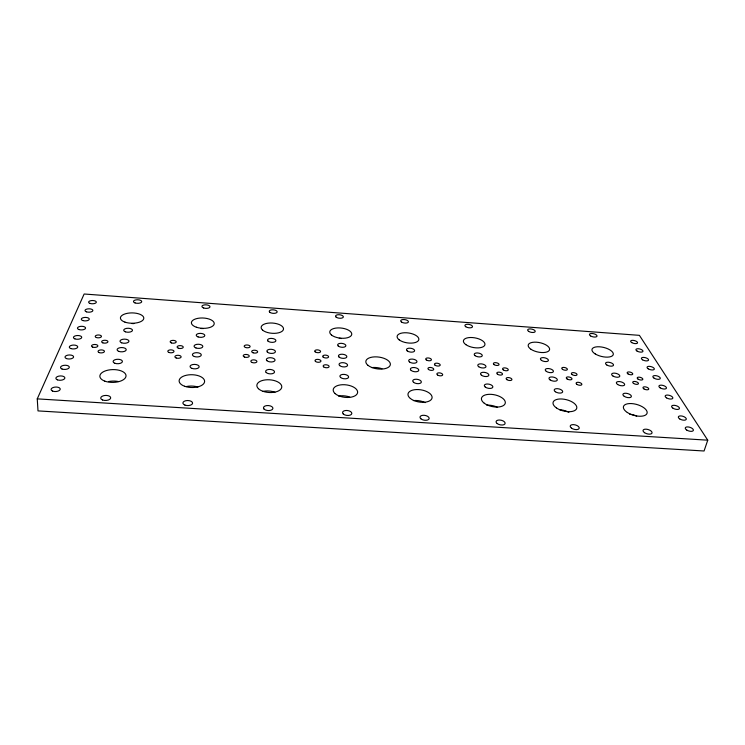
<?xml version="1.0" encoding="UTF-8"?>
<svg xmlns="http://www.w3.org/2000/svg" width="745" height="745" viewBox="0 0 745 745"><rect width="100%" height="100%" fill="white"/><g stroke="black" fill="none" stroke-linecap="round" stroke-linejoin="round"><path stroke-width="1.12" d="M707.75 440.183L704.062 450.995L38.004 410.905L37.25 398.873L84.138 294.005L639.406 335.343L707.75 440.183L37.25 398.873M371.727 367.592A12.293 6.035 7.7 0 1 381.962 368.719M108.621 381.542A13.019 6.491 -1.3 0 1 118.474 381.533M186.362 386.534A12.665 6.482 1.2 0 1 197.947 387.028M262.668 391.432A12.395 6.435 3.9 0 1 274.924 392.224M338.556 396.061A12.218 6.351 6.7 0 1 349.703 397.02M413.373 400.587A12.116 6.239 9.4 0 1 425.19 402.626M486.727 405.131A12.078 6.081 11.8 0 1 497.362 407.254M559.467 409.675A12.116 5.904 14 0 1 568.863 412.302M629.655 414.211A12.19 5.718 15.9 0 1 636.677 416.045M131.893 323.544A11.631 5.252 0.3 0 1 133.876 323.6M201.103 328.517A11.361 5.243 2.3 0 1 203.441 328.564M339.226 338.258A10.998 5.15 6.4 0 1 341.471 338.528M368.002 365.348A12.367 5.951 7.7 0 0 389.197 366.689A12.367 5.951 7.7 0 0 377.1 356.902A12.367 5.951 7.7 0 0 368.002 365.348M96.338 337.522A3.129 1.425 -0.7 0 0 101.422 336.619A3.129 1.425 -0.7 0 0 97.26 335.082A3.129 1.425 -0.7 0 0 96.338 337.522M102.81 342.84A3.148 1.443 -0.6 0 0 107.913 341.918A3.148 1.443 -0.6 0 0 103.704 340.363A3.148 1.443 -0.6 0 0 102.81 342.84M92.631 347.096A3.185 1.471 -1 0 0 97.819 346.155A3.185 1.471 -1 0 0 93.591 344.572A3.185 1.471 -1 0 0 92.631 347.096M99.197 352.59A3.213 1.499 -0.9 0 0 104.402 351.621A3.213 1.499 -0.9 0 0 100.119 350.02A3.213 1.499 -0.9 0 0 99.197 352.59M171.378 342.896A3.045 1.425 1.3 0 0 176.202 341.992A3.045 1.425 1.3 0 0 171.946 340.465A3.045 1.425 1.3 0 0 171.378 342.896M178.39 348.213A3.064 1.443 1.4 0 0 183.233 347.282A3.064 1.443 1.4 0 0 178.93 345.727A3.064 1.443 1.4 0 0 178.39 348.213M169.059 352.487A3.101 1.471 1.1 0 0 173.985 351.538A3.101 1.471 1.1 0 0 169.646 349.964A3.101 1.471 1.1 0 0 169.059 352.487M176.183 357.982A3.12 1.499 1.2 0 0 181.119 357.004A3.12 1.499 1.2 0 0 176.742 355.402A3.12 1.499 1.2 0 0 176.183 357.982M245.561 347.496A2.98 1.406 3.5 0 0 250.124 346.583A2.98 1.406 3.5 0 0 245.785 345.065A2.98 1.406 3.5 0 0 245.561 347.496M253.086 352.795A2.999 1.434 3.7 0 0 257.668 351.863A2.999 1.434 3.7 0 0 253.281 350.318A2.999 1.434 3.7 0 0 253.086 352.795M244.602 357.079A3.027 1.462 3.4 0 0 249.249 356.119A3.027 1.462 3.4 0 0 244.835 354.555A3.027 1.462 3.4 0 0 244.602 357.079M252.257 362.545A3.054 1.49 3.6 0 0 256.923 361.567A3.054 1.49 3.6 0 0 252.453 359.975A3.054 1.49 3.6 0 0 252.257 362.545M315.154 351.817A2.933 1.397 5.7 0 0 320.21 352.162A2.933 1.397 5.7 0 0 317.603 349.88A2.933 1.397 5.7 0 0 315.154 351.817M323.153 357.097A2.952 1.415 6 0 0 328.247 357.442A2.952 1.415 6 0 0 325.584 355.123A2.952 1.415 6 0 0 323.153 357.097M315.442 361.381A2.98 1.443 5.7 0 0 320.583 361.725A2.98 1.443 5.7 0 0 317.929 359.369A2.98 1.443 5.7 0 0 315.442 361.381M323.591 366.829A3.008 1.471 6 0 0 328.769 367.173A3.008 1.471 6 0 0 326.059 364.78A3.008 1.471 6 0 0 323.591 366.829M426.28 359.9A2.887 1.36 9.2 0 0 431.206 360.235A2.887 1.36 9.2 0 0 428.235 357.954A2.887 1.36 9.2 0 0 426.28 359.9M435.043 365.171A2.915 1.378 9.6 0 0 439.997 365.506A2.915 1.378 9.6 0 0 436.97 363.188A2.915 1.378 9.6 0 0 435.043 365.171M428.515 369.473A2.943 1.406 9.4 0 0 433.515 369.818A2.943 1.406 9.4 0 0 430.489 367.462A2.943 1.406 9.4 0 0 428.515 369.473M437.445 374.921A2.971 1.434 9.7 0 0 442.483 375.257A2.971 1.434 9.7 0 0 439.392 372.863A2.971 1.434 9.7 0 0 437.445 374.921M494.056 364.603A2.887 1.332 11.3 0 0 498.889 364.938A2.887 1.332 11.3 0 0 495.704 362.657A2.887 1.332 11.3 0 0 494.056 364.603M503.257 369.874A2.905 1.35 11.6 0 0 508.127 370.2A2.905 1.35 11.6 0 0 504.886 367.881A2.905 1.35 11.6 0 0 503.257 369.874M497.446 374.186A2.933 1.378 11.5 0 0 502.363 374.512A2.933 1.378 11.5 0 0 499.113 372.165A2.933 1.378 11.5 0 0 497.446 374.186M506.833 379.615A2.961 1.397 11.8 0 0 511.787 379.941A2.961 1.397 11.8 0 0 508.472 377.557A2.961 1.397 11.8 0 0 506.833 379.615M562.531 369.362A2.887 1.294 13.1 0 0 567.28 369.688A2.887 1.294 13.1 0 0 563.89 367.406A2.887 1.294 13.1 0 0 562.531 369.362M572.169 374.614A2.915 1.313 13.4 0 0 576.956 374.94A2.915 1.313 13.4 0 0 573.501 372.63A2.915 1.313 13.4 0 0 572.169 374.614M567.066 378.935A2.943 1.341 13.4 0 0 571.899 379.261A2.943 1.341 13.4 0 0 568.426 376.914A2.943 1.341 13.4 0 0 567.066 378.935M576.909 384.355A2.971 1.36 13.8 0 0 581.78 384.681A2.971 1.36 13.8 0 0 578.241 382.297A2.971 1.36 13.8 0 0 576.909 384.355M628.035 373.906A2.905 1.257 14.7 0 0 632.71 374.223A2.905 1.257 14.7 0 0 629.115 371.951A2.905 1.257 14.7 0 0 628.035 373.906M638.093 379.149A2.933 1.276 15 0 0 642.795 379.475A2.933 1.276 15 0 0 639.136 377.166A2.933 1.276 15 0 0 638.093 379.149M633.65 383.479A2.961 1.294 15 0 0 638.4 383.796A2.961 1.294 15 0 0 634.731 381.449A2.961 1.294 15 0 0 633.65 383.479M643.922 388.89A2.989 1.313 15.3 0 0 648.709 389.207A2.989 1.313 15.3 0 0 644.965 386.823A2.989 1.313 15.3 0 0 643.922 388.89M686.713 430.042A4.247 1.928 17.3 0 0 693.362 430.452A4.247 1.928 17.3 0 0 687.905 426.913A4.247 1.928 17.3 0 0 686.713 430.042M679.719 418.923A4.153 1.872 16.8 0 0 686.257 419.333A4.153 1.872 16.8 0 0 680.939 415.915A4.153 1.872 16.8 0 0 679.719 418.923M672.977 408.204A4.07 1.807 16.4 0 0 679.412 408.614A4.07 1.807 16.4 0 0 674.216 405.308A4.07 1.807 16.4 0 0 672.977 408.204M666.477 397.849A3.995 1.751 16 0 0 672.8 398.258A3.995 1.751 16 0 0 667.725 395.064A3.995 1.751 16 0 0 666.477 397.849M660.191 387.856A3.911 1.695 15.6 0 0 666.412 388.266A3.911 1.695 15.6 0 0 661.448 385.165A3.911 1.695 15.6 0 0 660.191 387.856M654.119 378.19A3.837 1.639 15.3 0 0 660.238 378.609A3.837 1.639 15.3 0 0 655.395 375.601A3.837 1.639 15.3 0 0 654.119 378.19M648.252 368.849A3.772 1.592 15 0 0 654.278 369.269A3.772 1.592 15 0 0 649.528 366.354A3.772 1.592 15 0 0 648.252 368.849M642.572 359.816A3.697 1.546 14.6 0 0 648.504 360.226A3.697 1.546 14.6 0 0 643.857 357.404A3.697 1.546 14.6 0 0 642.572 359.816M637.068 351.072A3.632 1.499 14.3 0 0 642.907 351.482A3.632 1.499 14.3 0 0 638.372 348.744A3.632 1.499 14.3 0 0 637.068 351.072M631.751 342.598A3.576 1.453 14.1 0 0 637.496 343.007A3.576 1.453 14.1 0 0 633.054 340.344A3.576 1.453 14.1 0 0 631.751 342.598M52.588 391.097A4.6 2.254 -3.1 0 0 60.149 389.57A4.6 2.254 -3.1 0 0 54.199 387.214A4.6 2.254 -3.1 0 0 52.588 391.097M57.393 379.838A4.507 2.17 -2.7 0 0 64.787 378.376A4.507 2.17 -2.7 0 0 58.948 376.095A4.507 2.17 -2.7 0 0 57.393 379.838M62.012 369.008A4.414 2.095 -2.3 0 0 69.248 367.62A4.414 2.095 -2.3 0 0 63.511 365.404A4.414 2.095 -2.3 0 0 62.012 369.008M66.463 358.578A4.321 2.021 -1.9 0 0 73.541 357.265A4.321 2.021 -1.9 0 0 67.897 355.114A4.321 2.021 -1.9 0 0 66.463 358.578M70.747 348.539A4.237 1.946 -1.6 0 0 77.676 347.282A4.237 1.946 -1.6 0 0 72.135 345.196A4.237 1.946 -1.6 0 0 70.747 348.539M74.873 338.863A4.153 1.881 -1.3 0 0 81.671 337.662A4.153 1.881 -1.3 0 0 76.214 335.641A4.153 1.881 -1.3 0 0 74.873 338.863M78.858 329.523A4.079 1.816 -1 0 0 85.517 328.387A4.079 1.816 -1 0 0 80.143 326.422A4.079 1.816 -1 0 0 78.858 329.523M82.704 320.518A4.004 1.751 -0.7 0 0 89.232 319.428A4.004 1.751 -0.7 0 0 83.943 317.519A4.004 1.751 -0.7 0 0 82.704 320.518M86.411 311.82A3.93 1.695 -0.5 0 0 92.818 310.777A3.93 1.695 -0.5 0 0 87.612 308.914A3.93 1.695 -0.5 0 0 86.411 311.82M89.996 303.411A3.865 1.639 -0.2 0 0 96.282 302.423A3.865 1.639 -0.2 0 0 91.16 300.608A3.865 1.639 -0.2 0 0 89.996 303.411M104.766 381.123A13.103 6.407 -1.1 0 0 125.896 376.765A13.103 6.407 -1.1 0 0 108.155 370.107A13.103 6.407 -1.1 0 0 104.766 381.123M118.809 351.379A4.572 2.142 -0.3 0 0 126.184 349.992A4.572 2.142 -0.3 0 0 119.992 347.71A4.572 2.142 -0.3 0 0 118.809 351.379M102.531 399.972A5.001 2.533 -1.8 0 0 110.632 398.24A5.001 2.533 -1.8 0 0 103.937 395.614A5.001 2.533 -1.8 0 0 102.531 399.972M114.832 363.262A4.675 2.235 -0.7 0 0 122.376 361.791A4.675 2.235 -0.7 0 0 116.062 359.435A4.675 2.235 -0.7 0 0 114.832 363.262M184.602 386.255A12.749 6.398 1.3 0 0 204.568 381.878A12.749 6.398 1.3 0 0 186.427 375.238A12.749 6.398 1.3 0 0 184.602 386.255M194.305 356.501A4.451 2.133 1.8 0 0 201.29 355.104A4.451 2.133 1.8 0 0 194.967 352.832A4.451 2.133 1.8 0 0 194.305 356.501M184.928 405.084A4.861 2.533 0.9 0 0 192.583 403.343A4.861 2.533 0.9 0 0 185.719 400.726A4.861 2.533 0.9 0 0 184.928 405.084M192.005 368.393A4.554 2.226 1.6 0 0 199.157 366.913A4.554 2.226 1.6 0 0 192.704 364.556A4.554 2.226 1.6 0 0 192.005 368.393M258.431 388.685A12.479 6.351 4 0 0 280.008 389.97A12.479 6.351 4 0 0 269.513 379.792A12.479 6.351 4 0 0 258.431 388.685M266.878 360.654A4.368 2.123 4.2 0 0 274.421 361.157A4.368 2.123 4.2 0 0 270.789 357.721A4.368 2.123 4.2 0 0 266.878 360.654M264.028 409.061A4.749 2.514 3.8 0 0 272.242 409.554A4.749 2.514 3.8 0 0 268.302 405.541A4.749 2.514 3.8 0 0 264.028 409.061M266.179 372.509A4.461 2.216 4.1 0 0 273.89 373.012A4.461 2.216 4.1 0 0 270.184 369.436A4.461 2.216 4.1 0 0 266.179 372.509M335.148 393.63A12.293 6.277 6.7 0 0 356.315 394.887A12.293 6.277 6.7 0 0 344.777 384.737A12.293 6.277 6.7 0 0 335.148 393.63M339.701 365.609A4.302 2.095 6.6 0 0 347.114 366.093A4.302 2.095 6.6 0 0 343.138 362.675A4.302 2.095 6.6 0 0 339.701 365.609M343.268 413.978A4.675 2.477 6.8 0 0 351.323 414.462A4.675 2.477 6.8 0 0 346.965 410.467A4.675 2.477 6.8 0 0 343.268 413.978M340.577 377.454A4.396 2.188 6.6 0 0 348.148 377.948A4.396 2.188 6.6 0 0 344.069 374.381A4.396 2.188 6.6 0 0 340.577 377.454M410.365 398.482A12.19 6.156 9.3 0 0 431.132 399.72A12.19 6.156 9.3 0 0 418.588 389.579A12.19 6.156 9.3 0 0 410.365 398.482M411.175 370.461A4.265 2.058 8.9 0 0 418.457 370.945A4.265 2.058 8.9 0 0 414.136 367.527A4.265 2.058 8.9 0 0 411.175 370.461M420.897 418.802A4.638 2.431 9.7 0 0 428.803 419.277A4.638 2.431 9.7 0 0 424.045 415.282A4.638 2.431 9.7 0 0 420.897 418.802M413.559 382.315A4.358 2.142 9.1 0 0 420.99 382.8A4.358 2.142 9.1 0 0 416.567 379.242A4.358 2.142 9.1 0 0 413.559 382.315M484.287 403.25A12.162 6.007 11.7 0 0 504.663 404.461A12.162 6.007 11.7 0 0 491.151 394.347A12.162 6.007 11.7 0 0 484.287 403.25M481.475 375.247A4.256 2.012 11.1 0 0 488.627 375.722A4.256 2.012 11.1 0 0 483.98 372.304A4.256 2.012 11.1 0 0 481.475 375.247M497.148 423.533A4.628 2.365 12.3 0 0 504.896 423.998A4.628 2.365 12.3 0 0 499.755 420.022A4.628 2.365 12.3 0 0 497.148 423.533M485.321 387.093A4.349 2.095 11.4 0 0 492.622 387.558A4.349 2.095 11.4 0 0 487.854 384.01A4.349 2.095 11.4 0 0 485.321 387.093M556.394 407.897A12.19 5.83 13.9 0 0 576.397 409.089A12.19 5.83 13.9 0 0 561.963 398.994A12.19 5.83 13.9 0 0 556.394 407.897M550.117 379.913A4.256 1.956 13 0 0 557.148 380.378A4.256 1.956 13 0 0 552.185 376.961A4.256 1.956 13 0 0 550.117 379.913M571.49 428.142A4.647 2.291 14.6 0 0 579.089 428.599A4.647 2.291 14.6 0 0 573.585 424.631A4.647 2.291 14.6 0 0 571.49 428.142M555.36 391.749A4.349 2.039 13.4 0 0 562.531 392.215A4.349 2.039 13.4 0 0 557.437 388.667A4.349 2.039 13.4 0 0 555.36 391.749M627.299 412.469A12.274 5.634 15.7 0 0 646.921 413.643A12.274 5.634 15.7 0 0 631.602 403.576A12.274 5.634 15.7 0 0 627.299 412.469M617.661 384.504A4.284 1.9 14.7 0 0 624.571 384.96A4.284 1.9 14.7 0 0 619.3 381.552A4.284 1.9 14.7 0 0 617.661 384.504M644.527 432.677A4.684 2.207 16.5 0 0 651.996 433.124A4.684 2.207 16.5 0 0 646.129 429.167A4.684 2.207 16.5 0 0 644.527 432.677M624.254 396.331A4.377 1.974 15.1 0 0 631.304 396.787A4.377 1.974 15.1 0 0 625.893 393.248A4.377 1.974 15.1 0 0 624.254 396.331M124.946 322.119A11.697 5.178 0.5 0 0 143.701 318.86A11.697 5.178 0.5 0 0 127.674 313.254A11.697 5.178 0.5 0 0 124.946 322.119M121.677 342.83A4.498 2.077 -0.1 0 0 128.913 341.508A4.498 2.077 -0.1 0 0 122.813 339.282A4.498 2.077 -0.1 0 0 121.677 342.83M135.041 302.917A4.144 1.779 0.9 0 0 141.69 301.846A4.144 1.779 0.9 0 0 136.028 299.881A4.144 1.779 0.9 0 0 135.041 302.917M125.365 331.804A4.396 1.993 0.2 0 0 132.442 330.556A4.396 1.993 0.2 0 0 126.464 328.396A4.396 1.993 0.2 0 0 125.365 331.804M196.382 327.223A11.426 5.168 2.4 0 0 214.206 323.935A11.426 5.168 2.4 0 0 197.853 318.339A11.426 5.168 2.4 0 0 196.382 327.223M195.954 347.952A4.386 2.067 2 0 0 202.817 346.621A4.386 2.067 2 0 0 196.596 344.395A4.386 2.067 2 0 0 195.954 347.952M203.655 307.983A4.051 1.779 2.7 0 0 209.988 306.903A4.051 1.779 2.7 0 0 204.204 304.938A4.051 1.779 2.7 0 0 203.655 307.983M198.077 336.917A4.293 1.984 2.2 0 0 204.8 335.65A4.293 1.984 2.2 0 0 198.692 333.509A4.293 1.984 2.2 0 0 198.077 336.917M262.557 330.082A11.222 5.131 4.4 0 0 281.945 331.395A11.222 5.131 4.4 0 0 272.493 323.041A11.222 5.131 4.4 0 0 262.557 330.082M267.38 352.124A4.302 2.058 4.2 0 0 274.812 352.627A4.302 2.058 4.2 0 0 271.236 349.293A4.302 2.058 4.2 0 0 267.38 352.124M269.727 312.22A3.986 1.76 4.5 0 0 276.609 312.714A3.986 1.76 4.5 0 0 273.285 309.827A3.986 1.76 4.5 0 0 269.727 312.22M268.032 341.117A4.209 1.974 4.3 0 0 275.305 341.61A4.209 1.974 4.3 0 0 271.795 338.407A4.209 1.974 4.3 0 0 268.032 341.117M331.497 335.026A11.063 5.075 6.5 0 0 350.55 336.312A11.063 5.075 6.5 0 0 340.251 327.958A11.063 5.075 6.5 0 0 331.497 335.026M339.077 357.079A4.237 2.03 6.5 0 0 346.378 357.572A4.237 2.03 6.5 0 0 342.458 354.238A4.237 2.03 6.5 0 0 339.077 357.079M336.144 317.128A3.93 1.741 6.4 0 0 342.905 317.621A3.93 1.741 6.4 0 0 339.292 314.725A3.93 1.741 6.4 0 0 336.144 317.128M338.267 346.053A4.153 1.946 6.5 0 0 345.419 346.546A4.153 1.946 6.5 0 0 341.583 343.343A4.153 1.946 6.5 0 0 338.267 346.053M399.208 339.878A10.97 4.992 8.5 0 0 417.936 341.145A10.97 4.992 8.5 0 0 406.826 332.792A10.97 4.992 8.5 0 0 399.208 339.878M409.461 361.93A4.2 1.993 8.8 0 0 416.632 362.415A4.2 1.993 8.8 0 0 412.385 359.09A4.2 1.993 8.8 0 0 409.461 361.93M401.415 321.952A3.893 1.714 8.3 0 0 408.074 322.436A3.893 1.714 8.3 0 0 404.172 319.54A3.893 1.714 8.3 0 0 401.415 321.952M407.245 350.914A4.116 1.918 8.6 0 0 414.267 351.398A4.116 1.918 8.6 0 0 410.123 348.194A4.116 1.918 8.6 0 0 407.245 350.914M465.886 344.656A10.924 4.889 10.4 0 0 484.297 345.904A10.924 4.889 10.4 0 0 472.395 337.55A10.924 4.889 10.4 0 0 465.886 344.656M478.709 366.717A4.191 1.956 10.9 0 0 485.749 367.192A4.191 1.956 10.9 0 0 481.186 363.867A4.191 1.956 10.9 0 0 478.709 366.717M465.718 326.701A3.874 1.686 10 0 0 472.265 327.176A3.874 1.686 10 0 0 468.102 324.289A3.874 1.686 10 0 0 465.718 326.701M475.124 355.691A4.098 1.881 10.6 0 0 482.034 356.166A4.098 1.881 10.6 0 0 477.582 352.962A4.098 1.881 10.6 0 0 475.124 355.691M531.036 349.321A10.924 4.777 12.1 0 0 549.149 350.55A10.924 4.777 12.1 0 0 536.484 342.206A10.924 4.777 12.1 0 0 531.036 349.321M546.336 371.382A4.191 1.9 12.8 0 0 553.265 371.848A4.191 1.9 12.8 0 0 548.394 368.533A4.191 1.9 12.8 0 0 546.336 371.382M528.596 331.348A3.874 1.648 11.7 0 0 535.05 331.823A3.874 1.648 11.7 0 0 530.617 328.927A3.874 1.648 11.7 0 0 528.596 331.348M541.447 360.356A4.098 1.835 12.4 0 0 548.245 360.822A4.098 1.835 12.4 0 0 543.496 357.628A4.098 1.835 12.4 0 0 541.447 360.356M595.218 353.922A10.961 4.647 13.6 0 0 613.023 355.132A10.961 4.647 13.6 0 0 599.632 346.798A10.961 4.647 13.6 0 0 595.218 353.922M612.902 375.974A4.209 1.844 14.4 0 0 619.71 376.439A4.209 1.844 14.4 0 0 614.55 373.124A4.209 1.844 14.4 0 0 612.902 375.974M590.571 335.93A3.883 1.602 13.1 0 0 596.913 336.395A3.883 1.602 13.1 0 0 592.228 333.499A3.883 1.602 13.1 0 0 590.571 335.93M606.756 364.948A4.116 1.779 14 0 0 613.433 365.413A4.116 1.779 14 0 0 608.404 362.219A4.116 1.779 14 0 0 606.756 364.948"/></g></svg>
